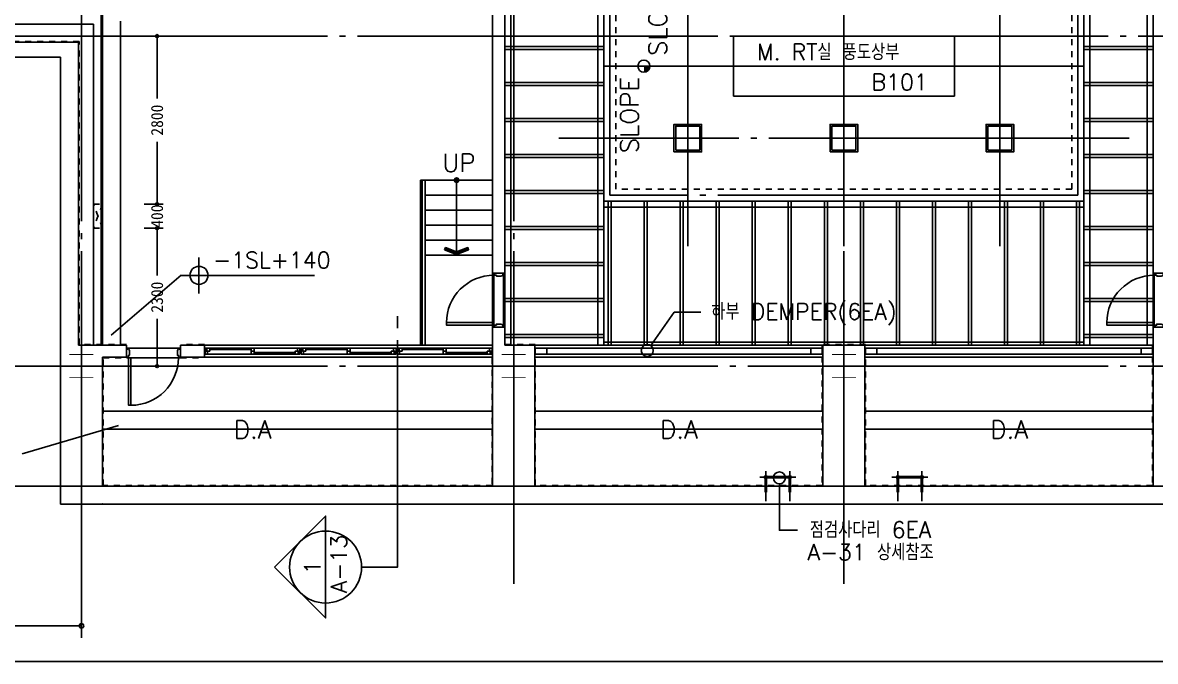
# Model space of a CAD drawing. Extents: x 0 to 81639, y 0 to 58722.
# Drawn here: x 17369 to 36236, y 25508 to 36153 of the extents above; entities that cross this region are included whole.
import ezdxf
from ezdxf.enums import TextEntityAlignment as Align

# ---------------------------------------------------------------- set-up
doc = ezdxf.new("R2010")
doc.units = 0
doc.header["$LTSCALE"] = 100
doc.linetypes.add('CENTER', pattern=[65, 60, -2, 1, -2])
doc.linetypes.add('HIDDEN', pattern=[2, 1, -1])
doc.layers.get('0').update_dxf_attribs({"linetype": 'CONTINUOUS'})
doc.layers.get('DEFPOINTS').update_dxf_attribs({"linetype": 'CONTINUOUS'})
for name, color, linetype in [('COL6', 3, 'CONTINUOUS'), ('COL7', 3, 'CONTINUOUS'), ('DOOR', 7, 'CONTINUOUS'), ('DW', 4, 'CONTINUOUS'), ('ELE', 7, 'CONTINUOUS'), ('FIN', 5, 'CONTINUOUS'), ('H', 6, 'CONTINUOUS'), ('HAT', 5, 'CONTINUOUS'), ('RXBLWL', 3, 'CONTINUOUS'), ('RXCEN', 10, 'CENTER'), ('RXDIM', 7, 'CONTINUOUS'), ('RXLEADER', 7, 'CONTINUOUS'), ('RXSYMBOL', 7, 'CONTINUOUS'), ('STAIR', 3, 'CONTINUOUS'), ('TEXT', 7, 'CONTINUOUS'), ('WINDOW', 7, 'CONTINUOUS')]:
    doc.layers.add(name, color=color, linetype=linetype)
doc.styles.add('SHB', font='simple', dxfattribs={"bigfont": 'KORbox'})
doc.styles.add('SIM', font='simple', dxfattribs={"bigfont": 'KORsimple'})
doc.styles.get("Standard").update_dxf_attribs({"font": 'DotumChe.ttf'})
doc.dimstyles.get("Standard").update_dxf_attribs({"dimscale": 100, "dimtxt": 2, "dimasz": 1, "dimexe": 1, "dimexo": 1, "dimgap": 1, "dimtad": 1, "dimdec": 0, "dimdsep": 46, "dimtxsty": 'Standard', "dimblk": 'SMALL', "dimcen": 0, "dimclrd": 256, "dimclre": 256, "dimclrt": 256, "dimadec": 0, "dimazin": 0, "dimtfac": 1, "dimtdec": 0, "dimtix": 1, "dimtofl": 0, "dimtmove": 0, "dimatfit": 0, "dimfxl": 0, "dimtolj": 1, "dimtzin": 0, "dimarcsym": 0})
doc.dimstyles.new('WDIM', dxfattribs={"dimscale": 100, "dimtxt": 3, "dimasz": 1.5, "dimexe": 2, "dimexo": 0, "dimgap": 1, "dimtad": 1, "dimdec": 0, "dimdsep": 46, "dimtxsty": 'Standard', "dimblk": 'SMALL', "dimcen": 0, "dimclrd": 256, "dimclre": 256, "dimclrt": 256, "dimadec": 0, "dimazin": 0, "dimtfac": 1, "dimtdec": 0, "dimtix": 1, "dimtofl": 0, "dimtmove": 0, "dimatfit": 0, "dimfxl": 0, "dimtolj": 1, "dimtzin": 0, "dimarcsym": 0})

# ---------------------------------------------------------------- blocks, each defined once
blk = doc.blocks.new('_Small')
at = {"color": 0, "linetype": 'ByBlock', "lineweight": -2}
blk.add_circle((0, 0), 0.25, dxfattribs=at)
blk = doc.blocks.new('*D30')
at = {"layer": 'DEFPOINTS', "color": 0, "linetype": 'Continuous'}
for p in [(14048, 26800), (18348, 26800), (14048, 26099)]:
    blk.add_point(p, dxfattribs=at)
at = {"layer": 'RXDIM', "linetype": 'Continuous', "lineweight": -2}
for p, q in [((14048, 26800), (14048, 25899)), ((18348, 26800), (18348, 25899)), ((18348, 26099), (14048, 26099))]:
    blk.add_line(p, q, dxfattribs=at)
at = {"layer": 'RXDIM', "linetype": 'Continuous', "lineweight": -2, "xscale": 150, "yscale": 150, "zscale": 150, "rotation": 180}
blk.add_blockref('_Small', (14048, 26099), dxfattribs=at)
at = {"layer": 'RXDIM', "linetype": 'Continuous', "lineweight": -2, "xscale": 150, "yscale": 150, "zscale": 150}
blk.add_blockref('_Small', (18348, 26099), dxfattribs=at)
at = {"layer": 'RXDIM', "linetype": 'Continuous', "insert": (16198, 26349), "char_height": 300, "attachment_point": 5}
blk.add_mtext('\\A1;4300', dxfattribs=at)
blk = doc.blocks.new('*D36')
at = {"layer": 'DEFPOINTS', "color": 0, "linetype": 'Continuous'}
for p in [(19290, 32728), (19608, 32728), (19290, 30428)]:
    blk.add_point(p, dxfattribs=at)
at = {"layer": 'RXDIM', "linetype": 'Continuous', "lineweight": -2}
for p, q in [((19390, 32728), (19708, 32728)), ((19608, 32728), (19608, 31939)), ((19608, 30428), (19608, 31217)), ((19390, 30428), (19708, 30428))]:
    blk.add_line(p, q, dxfattribs=at)
at = {"layer": 'RXDIM', "linetype": 'Continuous', "lineweight": -2, "xscale": 100, "yscale": 100, "zscale": 100}
for p, rotation in [((19608, 32728), 90), ((19608, 30428), 270)]:
    blk.add_blockref('_Small', p, dxfattribs=dict(at, rotation=rotation))
at = {"layer": 'RXDIM', "linetype": 'Continuous', "insert": (19608, 31578), "char_height": 200, "attachment_point": 5, "rotation": 90}
blk.add_mtext('\\A1;2300', dxfattribs=at)
blk = doc.blocks.new('*D37')
at = {"layer": 'DEFPOINTS', "color": 0, "linetype": 'Continuous'}
for p in [(19290, 35928), (19608, 35928), (19290, 33128)]:
    blk.add_point(p, dxfattribs=at)
at = {"layer": 'RXDIM', "linetype": 'Continuous', "lineweight": -2}
for p, q in [((19390, 35928), (19708, 35928)), ((19608, 35928), (19608, 34889)), ((19608, 33128), (19608, 34167)), ((19390, 33128), (19708, 33128))]:
    blk.add_line(p, q, dxfattribs=at)
at = {"layer": 'RXDIM', "linetype": 'Continuous', "lineweight": -2, "xscale": 100, "yscale": 100, "zscale": 100}
for p, rotation in [((19608, 35928), 90), ((19608, 33128), 270)]:
    blk.add_blockref('_Small', p, dxfattribs=dict(at, rotation=rotation))
at = {"layer": 'RXDIM', "linetype": 'Continuous', "insert": (19608, 34528), "char_height": 200, "attachment_point": 5, "rotation": 90}
blk.add_mtext('\\A1;2800', dxfattribs=at)
blk = doc.blocks.new('*D38')
at = {"layer": 'DEFPOINTS', "color": 0, "linetype": 'Continuous'}
for p in [(19290, 33128), (19608, 33128), (19290, 32728)]:
    blk.add_point(p, dxfattribs=at)
at = {"layer": 'RXDIM', "linetype": 'Continuous', "lineweight": -2}
for p, q in [((19608, 33128), (19608, 33228)), ((19390, 33128), (19708, 33128)), ((19390, 32728), (19708, 32728)), ((19608, 32728), (19608, 32628))]:
    blk.add_line(p, q, dxfattribs=at)
at = {"layer": 'RXDIM', "linetype": 'Continuous', "lineweight": -2, "xscale": 100, "yscale": 100, "zscale": 100}
for p, rotation in [((19608, 33128), 270), ((19608, 32728), 90)]:
    blk.add_blockref('_Small', p, dxfattribs=dict(at, rotation=rotation))
at = {"layer": 'RXDIM', "linetype": 'Continuous', "insert": (19608, 32928), "char_height": 200, "attachment_point": 5, "rotation": 90}
blk.add_mtext('\\A1;400', dxfattribs=at)
blk = doc.blocks.new('ARROWX')
blk.add_lwpolyline([(-0.2, -0.5), (-0.293, -0.463), (-0.108, 0), (-0.293, 0.463), (-0.2, 0.5), (0, 0)], close=True)
for points in [[(-0.2, 0.5), (-0.293, 0.463), (0, 0), (-0.108, 0)], [(0, 0), (-0.108, 0), (-0.2, -0.5), (-0.293, -0.463)]]:
    blk.add_solid(points)

msp = doc.modelspace()

# ---------------------------------------------------------------- hatches: boundary and pattern name
at = {"layer": 'HAT'}
h = msp.add_hatch(color=9, dxfattribs=at)
edge = h.paths.add_edge_path()
edge.add_line((27816.9, 35428.1), (27716.9, 35428.1))
edge.add_line((27716.9, 35428.1), (27716.9, 35328.1))
edge.add_arc((27716.9, 35428.1), 100, 270, 360)

# ---------------------------------------------------------------- linework, layer by layer
at = {"layer": 'COL6'}
for points in [[(18547.7, 30621.1, 14, 14, 0), (18147.7, 30621.1, 14, 14, 0)], [(18347.7, 30614.1, 14, 14, 0), (18347.7, 30242.1, 14, 14, 0)], [(25347.7, 30621.1, 14, 14, 0), (25747.7, 30621.1, 14, 14, 0)], [(25547.7, 30614.1, 14, 14, 0), (25547.7, 30242.1, 14, 14, 0)], [(31247.7, 30621.1, 14, 14, 0), (30847.7, 30621.1, 14, 14, 0)], [(31047.7, 30614.1, 14, 14, 0), (31047.7, 30242.1, 14, 14, 0)], [(18547.7, 30235.1, 14, 14, 0), (18147.7, 30235.1, 14, 14, 0)], [(25347.7, 30235.1, 14, 14, 0), (25747.7, 30235.1, 14, 14, 0)], [(31247.7, 30235.1, 14, 14, 0), (30847.7, 30235.1, 14, 14, 0)]]:
    msp.add_lwpolyline(points, format="xyseb", dxfattribs=at)
at = {"layer": 'COL7'}
for p, q in [((25197.7, 40778.1), (25197.7, 31978.1)), ((25397.7, 40078.1), (25397.7, 31978.1)), ((36197.7, 40078.1), (36197.7, 31978.1)), ((12297.7, 35828.1), (18297.7, 35828.1)), ((18297.7, 35828.1), (18297.7, 30778.1)), ((11597.7, 35578.1), (17997.7, 35578.1)), ((17997.7, 35578.1), (17997.7, 28128.1)), ((25197.7, 31978.1), (25397.7, 31978.1)), ((36197.7, 31978.1), (36397.7, 31978.1)), ((25197.7, 31078.1), (25197.7, 28428.1)), ((25197.7, 31078.1), (25397.7, 31078.1)), ((25397.7, 31078.1), (25397.7, 30778.1)), ((36197.7, 31078.1), (36397.7, 31078.1)), ((36197.7, 31078.1), (36197.7, 30778.1)), ((19097.7, 30778.1), (18297.7, 30778.1)), ((19097.7, 30578.1), (19097.7, 30778.1)), ((19997.7, 30578.1), (19997.7, 30778.1)), ((20397.7, 30778.1), (19997.7, 30778.1)), ((20397.7, 30778.1), (20397.7, 30578.1)), ((25897.7, 30778.1), (25397.7, 30778.1)), ((25897.7, 28428.1), (25897.7, 30778.1)), ((30697.7, 30778.1), (30697.7, 28428.1)), ((31397.7, 30778.1), (30697.7, 30778.1)), ((31397.7, 28428.1), (31397.7, 30778.1)), ((36197.7, 30778.1), (36197.7, 28428.1)), ((18697.7, 28428.1), (18697.7, 30578.1)), ((19097.7, 30578.1), (18697.7, 30578.1)), ((20397.7, 30578.1), (19997.7, 30578.1)), ((18697.7, 28428.1), (25197.7, 28428.1)), ((25897.7, 28428.1), (30697.7, 28428.1)), ((31397.7, 28428.1), (36197.7, 28428.1)), ((17997.7, 28128.1), (18697.7, 28128.1)), ((18697.7, 28128.1), (58197.7, 28128.1))]:
    msp.add_line(p, q, dxfattribs=at)
at = {"layer": 'COL7', "color": 4}
for p, q in [((29735.2, 28328.1), (29760.2, 28328.1)), ((30135.2, 28328.1), (30160.2, 28328.1)), ((31960.2, 28328.1), (31935.2, 28328.1)), ((32360.2, 28328.1), (32335.2, 28328.1))]:
    msp.add_line(p, q, dxfattribs=at)
at = {"layer": 'COL7'}
for points in [[(28247.7, 34028.1), (28647.7, 34028.1), (28647.7, 34428.1), (28247.7, 34428.1)], [(30847.7, 34028.1), (31247.7, 34028.1), (31247.7, 34428.1), (30847.7, 34428.1)], [(33447.7, 34028.1), (33847.7, 34028.1), (33847.7, 34428.1), (33447.7, 34428.1)]]:
    msp.add_lwpolyline(points, close=True, dxfattribs=at)
at = {"layer": 'COL7', "color": 4}
for points in [[(29735.2, 28556.5), (29735.2, 28328.1)], [(29760.2, 28328.1), (29760.2, 28556.5)], [(30126, 28590.6), (29769.3, 28590.6)], [(29769.3, 28565.6), (30126, 28565.6)], [(30135.2, 28556.5), (30135.2, 28328.1)], [(30160.2, 28328.1), (30160.2, 28556.5)], [(31935.2, 28328.1), (31935.2, 28556.5)], [(31960.2, 28556.5), (31960.2, 28328.1)], [(31969.3, 28590.6), (32326, 28590.6)], [(32326, 28565.6), (31969.3, 28565.6)], [(32335.2, 28328.1), (32335.2, 28556.5)], [(32360.2, 28556.5), (32360.2, 28328.1)]]:
    msp.add_lwpolyline(points, dxfattribs=at)
at = {"layer": 'COL7'}
for centre in [(29747.7, 28578.1), (30147.7, 28578.1), (31947.7, 28578.1), (32347.7, 28578.1)]:
    msp.add_circle(centre, 25, dxfattribs=at)
for p in [(36197.7, 30778.1), (18697.7, 28128.1)]:
    msp.add_point(p, dxfattribs=at)
at = {"layer": 'DOOR', "color": 6}
for p, q in [((25197.7, 31978.1), (25197.7, 31078.1)), ((25397.7, 31978.1), (25397.7, 31078.1)), ((36197.7, 31978.1), (36197.7, 31078.1))]:
    msp.add_line(p, q, dxfattribs=at)
at = {"layer": 'DOOR', "color": 8, "linetype": 'Continuous'}
for p, q in [((25217.7, 31153.1), (25217.7, 31943.1)), ((25377.7, 31113.1), (25377.7, 31943.1)), ((36217.7, 31153.1), (36217.7, 31943.1)), ((19132.7, 30726.1), (19962.7, 30726.1)), ((19172.7, 30566.1), (19962.7, 30566.1))]:
    msp.add_line(p, q, dxfattribs=at)
at = {"layer": 'DOOR', "color": 6, "linetype": 'Continuous'}
for points in [[(25241.7, 31968.1), (25217.7, 31968.1), (25217.7, 31943.1), (25260.7, 31943.1), (25260.7, 31928.1), (25334.7, 31928.1), (25377.7, 31943.1), (25377.7, 31968.1), (25353.7, 31968.1)], [(36241.7, 31968.1), (36217.7, 31968.1), (36217.7, 31943.1), (36260.7, 31943.1), (36260.7, 31928.1), (36334.7, 31928.1), (36377.7, 31943.1), (36377.7, 31968.1), (36353.7, 31968.1)], [(25241.7, 31088.1), (25217.7, 31088.1), (25217.7, 31113.1), (25260.7, 31113.1), (25260.7, 31128.1), (25334.7, 31128.1), (25377.7, 31113.1), (25377.7, 31088.1), (25353.7, 31088.1)], [(36241.7, 31088.1), (36217.7, 31088.1), (36217.7, 31113.1), (36260.7, 31113.1), (36260.7, 31128.1), (36334.7, 31128.1), (36377.7, 31113.1), (36377.7, 31088.1), (36353.7, 31088.1)], [(19107.7, 30590.1), (19107.7, 30566.1), (19132.7, 30566.1), (19132.7, 30609.1), (19147.7, 30609.1), (19147.7, 30683.1), (19132.7, 30726.1), (19107.7, 30726.1), (19107.7, 30702.1)], [(19987.7, 30590.1), (19987.7, 30566.1), (19962.7, 30566.1), (19962.7, 30609.1), (19947.7, 30609.1), (19947.7, 30683.1), (19962.7, 30726.1), (19987.7, 30726.1), (19987.7, 30702.1)]]:
    msp.add_lwpolyline(points, dxfattribs=at)
for points in [[(25217.7, 31113.1), (24427.7, 31113.1), (24427.7, 31153.1), (25217.7, 31153.1)], [(36217.7, 31113.1), (35427.7, 31113.1), (35427.7, 31153.1), (36217.7, 31153.1)], [(19132.7, 30566.1), (19132.7, 29776.1), (19172.7, 29776.1), (19172.7, 30566.1)]]:
    msp.add_lwpolyline(points, close=True, dxfattribs=at)
at = {"layer": 'DOOR', "color": 7, "linetype": 'Continuous'}
for centre, start, end in [((25217.7, 31153.1), 90, 180), ((36217.7, 31153.1), 90, 180), ((19172.7, 30566.1), 270, 0)]:
    msp.add_arc(centre, 790, start, end, dxfattribs=at)
at = {"layer": 'DW', "color": 4, "linetype": 'Continuous'}
for p, q in [((12297.7, 36128.1), (18547.7, 36128.1)), ((18547.7, 36128.1), (18547.7, 30778.1))]:
    msp.add_line(p, q, dxfattribs=at)
at = {"layer": 'ELE', "color": 9}
for p, q in [((25497.7, 30788.1), (25497.7, 40078.1)), ((26947.7, 40078.1), (26947.7, 30778.1)), ((27047.7, 40078.1), (27047.7, 30778.1)), ((35047.7, 40078.1), (35047.7, 30778.1)), ((35147.7, 40078.1), (35147.7, 30778.1)), ((36097.7, 40078.1), (36097.7, 30778.1)), ((35047.7, 33078.1), (27047.7, 33078.1)), ((27122.7, 30778.1), (27122.7, 33178.1)), ((27172.7, 30778.1), (27172.7, 33178.1)), ((27722.7, 30778.1), (27722.7, 33178.1)), ((27772.7, 30778.1), (27772.7, 33178.1)), ((28322.7, 30778.1), (28322.7, 33178.1)), ((28372.7, 30778.1), (28372.7, 33178.1)), ((28922.7, 30778.1), (28922.7, 33178.1)), ((28972.7, 30778.1), (28972.7, 33178.1)), ((29522.7, 30778.1), (29522.7, 33178.1)), ((29572.7, 30778.1), (29572.7, 33178.1)), ((30122.7, 30778.1), (30122.7, 33178.1)), ((30172.7, 30778.1), (30172.7, 33178.1)), ((30722.7, 30778.1), (30722.7, 33178.1)), ((30772.7, 30778.1), (30772.7, 33178.1)), ((31322.7, 30778.1), (31322.7, 33178.1)), ((31372.7, 30778.1), (31372.7, 33178.1)), ((31922.7, 30778.1), (31922.7, 33178.1)), ((31972.7, 30778.1), (31972.7, 33178.1)), ((32522.7, 30778.1), (32522.7, 33178.1)), ((32572.7, 30778.1), (32572.7, 33178.1)), ((33122.7, 30778.1), (33122.7, 33178.1)), ((33172.7, 30778.1), (33172.7, 33178.1)), ((33722.7, 30778.1), (33722.7, 33178.1)), ((33772.7, 30778.1), (33772.7, 33178.1)), ((34322.7, 30778.1), (34322.7, 33178.1)), ((34372.7, 30778.1), (34372.7, 33178.1)), ((34922.7, 30778.1), (34922.7, 33178.1)), ((34972.7, 30778.1), (34972.7, 33178.1)), ((35047.7, 30828.1), (27047.7, 30828.1))]:
    msp.add_line(p, q, dxfattribs=at)
at = {"layer": 'ELE', "color": 4}
for p, q in [((27047.7, 35428.1), (35047.7, 35428.1)), ((23997.7, 33528.1), (25197.7, 33528.1)), ((23997.7, 33528.1), (23997.7, 30778.1)), ((24022.7, 33528.1), (24022.7, 30778.1)), ((24072.7, 33528.1), (24072.7, 30778.1)), ((23997.7, 33278.1), (24022.7, 33278.1)), ((24072.7, 33278.1), (25197.7, 33278.1)), ((23997.7, 33028.1), (24022.7, 33028.1)), ((24072.7, 33028.1), (25197.7, 33028.1)), ((23997.7, 32778.1), (24022.7, 32778.1)), ((24072.7, 32778.1), (25197.7, 32778.1)), ((23997.7, 32528.1), (24022.7, 32528.1)), ((24072.7, 32528.1), (25197.7, 32528.1)), ((23997.7, 32278.1), (24022.7, 32278.1)), ((24072.7, 32278.1), (25197.7, 32278.1)), ((20397.7, 30778.1), (25187.7, 30778.1)), ((20397.7, 30578.1), (25187.7, 30578.1)), ((18707.7, 29678.1), (25187.7, 29678.1)), ((25897.7, 29678.1), (30697.7, 29678.1)), ((31397.7, 29678.1), (36197.7, 29678.1)), ((18707.7, 29378.1), (25187.7, 29378.1)), ((25897.7, 29378.1), (30697.7, 29378.1)), ((31397.7, 29378.1), (36197.7, 29378.1))]:
    msp.add_line(p, q, dxfattribs=at)
for points in [[(27047.7, 37678.1), (35047.7, 37678.1), (35047.7, 33178.1), (27047.7, 33178.1)], [(28217.7, 33998.1), (28677.7, 33998.1), (28677.7, 34458.1), (28217.7, 34458.1)], [(30817.7, 33998.1), (31277.7, 33998.1), (31277.7, 34458.1), (30817.7, 34458.1)], [(33417.7, 33998.1), (33877.7, 33998.1), (33877.7, 34458.1), (33417.7, 34458.1)]]:
    msp.add_lwpolyline(points, close=True, dxfattribs=at)
at = {"layer": 'ELE', "color": 4, "linetype": 'HIDDEN'}
msp.add_lwpolyline([(27247.7, 37478.1), (34847.7, 37478.1), (34847.7, 33378.1), (27247.7, 33378.1)], close=True, dxfattribs=at)
at = {"layer": 'ELE', "color": 4, "linetype": 'Continuous'}
msp.add_lwpolyline([(18997.7, 30788.1), (18997.7, 36178.1)], dxfattribs=at)
at = {"layer": 'ELE', "color": 2, "linetype": 'HIDDEN'}
msp.add_lwpolyline([(18547.7, 33128.1), (18697.7, 33128.1), (18547.7, 32728.1), (18697.7, 32728.1), (18547.7, 33128.1)], dxfattribs=at)
at = {"layer": 'FIN', "color": 7, "linetype": 'HIDDEN'}
for p, q in [((18707.7, 28438.1), (18707.7, 30568.1)), ((18707.7, 30568.1), (19097.7, 30568.1)), ((19997.7, 30568.1), (20397.7, 30568.1)), ((25187.7, 30568.1), (25187.7, 28438.1)), ((25187.7, 28438.1), (18707.7, 28438.1))]:
    msp.add_line(p, q, dxfattribs=at)
for points in [[(19097.7, 30788.1), (18307.7, 30788.1), (18307.7, 35838.1), (12307.7, 35838.1)], [(20397.7, 30788.1), (19997.7, 30788.1)], [(36197.7, 30788.1), (36187.7, 30788.1), (36187.7, 28438.1), (31407.7, 28438.1), (31407.7, 30788.1), (30687.7, 30788.1), (30687.7, 28438.1), (25907.7, 28438.1), (25907.7, 30788.1), (25397.7, 30788.1)]]:
    msp.add_lwpolyline(points, dxfattribs=at)
msp.add_point((18707.7, 30568.1), dxfattribs=at)
at = {"layer": 'H', "color": 6, "linetype": 'Continuous'}
msp.add_line((18677.7, 37258.1), (18677.7, 30778.1), dxfattribs=at)
at = {"layer": 'HAT', "color": 9}
for p, q in [((27047.7, 35753.1), (25397.7, 35753.1)), ((27047.7, 35703.1), (25397.7, 35703.1)), ((35047.7, 35753.1), (36197.7, 35753.1)), ((35047.7, 35703.1), (36197.7, 35703.1)), ((27047.7, 35153.1), (25397.7, 35153.1)), ((27047.7, 35103.1), (25397.7, 35103.1)), ((35047.7, 35153.1), (36197.7, 35153.1)), ((35047.7, 35103.1), (36197.7, 35103.1)), ((27047.7, 34553.1), (25397.7, 34553.1)), ((35047.7, 34553.1), (36197.7, 34553.1)), ((27047.7, 34503.1), (25397.7, 34503.1)), ((35047.7, 34503.1), (36197.7, 34503.1)), ((27047.7, 33953.1), (25397.7, 33953.1)), ((27047.7, 33903.1), (25397.7, 33903.1)), ((35047.7, 33953.1), (36197.7, 33953.1)), ((35047.7, 33903.1), (36197.7, 33903.1)), ((27047.7, 33353.1), (25397.7, 33353.1)), ((27047.7, 33303.1), (25397.7, 33303.1)), ((35047.7, 33353.1), (36197.7, 33353.1)), ((35047.7, 33303.1), (36197.7, 33303.1)), ((27047.7, 32753.1), (25397.7, 32753.1)), ((27047.7, 32703.1), (25397.7, 32703.1)), ((35047.7, 32753.1), (36197.7, 32753.1)), ((35047.7, 32703.1), (36197.7, 32703.1)), ((27047.7, 32153.1), (25397.7, 32153.1)), ((27047.7, 32103.1), (25397.7, 32103.1)), ((35047.7, 32153.1), (36197.7, 32153.1)), ((35047.7, 32103.1), (36197.7, 32103.1)), ((27047.7, 31553.1), (25397.7, 31553.1)), ((35047.7, 31553.1), (36197.7, 31553.1)), ((27047.7, 31503.1), (25397.7, 31503.1)), ((35047.7, 31503.1), (36197.7, 31503.1)), ((27047.7, 30953.1), (25397.7, 30953.1)), ((35047.7, 30953.1), (36197.7, 30953.1)), ((27047.7, 30903.1), (25397.7, 30903.1)), ((35047.7, 30903.1), (36197.7, 30903.1))]:
    msp.add_line(p, q, dxfattribs=at)
at = {"layer": 'RXBLWL', "color": 7, "linetype": 'Continuous'}
msp.add_line((18697.7, 37278.1), (18697.7, 30778.1), dxfattribs=at)
at = {"layer": 'RXCEN'}
for p, q in [((18347.7, 51845.3), (18347.7, 26800.2)), ((25547.7, 51845.3), (25547.7, 26800.2)), ((31047.7, 51845.3), (31047.7, 26800.2)), ((28447.7, 38428.1), (28447.7, 32428.1)), ((31047.7, 38428.1), (31047.7, 32428.1)), ((33647.7, 38428.1), (33647.7, 32428.1)), ((9947.7, 35928.1), (64447.7, 35928.1)), ((35797.7, 34228.1), (26297.7, 34228.1)), ((9947.7, 30428.1), (64447.7, 30428.1)), ((29647.7, 28578.1), (30247.7, 28578.1)), ((29747.7, 28678.1), (29747.7, 28177.5)), ((30147.7, 28678.1), (30147.7, 28177.5)), ((32447.7, 28578.1), (31847.7, 28578.1)), ((31947.7, 28678.1), (31947.7, 28177.5)), ((32347.7, 28678.1), (32347.7, 28177.5)), ((9947.7, 28428.1), (64447.7, 28428.1))]:
    msp.add_line(p, q, dxfattribs=at)
msp.add_lwpolyline([(27147.7, 37578.1), (34947.7, 37578.1), (34947.7, 33278.1), (27147.7, 33278.1)], close=True, dxfattribs=at)
at = {"layer": 'RXLEADER'}
msp.add_circle((27716.9, 35428.1), 100, dxfattribs=at)
at = {"layer": 'RXSYMBOL'}
for p, q in [((20009.4, 31943.9), (18845, 30942.9)), ((17362.8, 28967.2), (18966.8, 29440.4))]:
    msp.add_line(p, q, dxfattribs=at)
at = {"layer": 'STAIR', "color": 7}
msp.add_line((24597.7, 32287.8), (24597.7, 33528.1), dxfattribs=at)
at = {"layer": 'STAIR', "color": 2}
msp.add_lwpolyline([(24597.7, 33553.1, 50, 50, 1), (24597.7, 33503.1, 50, 50, 1)], format="xyseb", close=True, dxfattribs=at)
at = {"layer": 'TEXT'}
for points in [[(29207.3, 34928.1), (32888.1, 34928.1), (32888.1, 35928.1), (29207.3, 35928.1), (29207.3, 34928.1)], [(29207.3, 35428.1), (32888.1, 35428.1)], [(31047.7, 34928.1), (31047.7, 35428.1)], [(20306, 32241.4), (20306, 31641.4)], [(20006, 31941.4), (22232.2, 31941.4)], [(27830.3, 30771.6), (28221.9, 31327.7), (28666.1, 31327.7)], [(23614.6, 31258.5), (23614.6, 31058.5)], [(23614.6, 30858.5), (23614.6, 27079.6), (23014.6, 27079.6)], [(29973, 28465.6), (29973, 27691.6), (30277.5, 27691.6)], [(21566, 27079.6), (22414.6, 27928.1), (22414.6, 26231.1), (21566, 27079.6)], [(36889.9, 25507.8), (9010.5, 25507.8)]]:
    msp.add_lwpolyline(points, dxfattribs=at)
for centre, radius in [((20306, 31941.4), 150), ((27772.7, 30689.8), 100), ((29973, 28565.6), 100), ((22414.6, 27079.6), 600)]:
    msp.add_circle(centre, radius, dxfattribs=at)
for start, end in [(0, 90), (180, 270)]:
    msp.add_arc((20306, 31941.4), 150, start, end, dxfattribs=at)
at = {"layer": 'WINDOW', "color": 4, "linetype": 'Continuous'}
for p, q in [((25897.7, 30778.1), (30697.7, 30778.1)), ((31397.7, 30778.1), (36197.7, 30778.1)), ((31397.7, 30778.1), (36197.7, 30778.1)), ((21947.7, 30728.1), (20447.7, 30728.1)), ((21947.7, 30628.1), (20447.7, 30628.1)), ((23547.7, 30728.1), (22047.7, 30728.1)), ((23547.7, 30628.1), (22047.7, 30628.1)), ((25147.7, 30728.1), (23647.7, 30728.1)), ((25147.7, 30628.1), (23647.7, 30628.1)), ((25897.7, 30578.1), (30697.7, 30578.1)), ((26097.7, 30728.1), (30497.7, 30728.1)), ((26097.7, 30628.1), (30497.7, 30628.1)), ((31397.7, 30578.1), (36197.7, 30578.1)), ((31597.7, 30728.1), (35997.7, 30728.1)), ((31597.7, 30628.1), (35997.7, 30628.1))]:
    msp.add_line(p, q, dxfattribs=at)
at = {"layer": 'WINDOW', "color": 7, "linetype": 'Continuous'}
for p, q in [((21172.7, 30703.1), (20487.7, 30703.1)), ((21907.7, 30653.1), (21222.7, 30653.1)), ((22772.7, 30703.1), (22087.7, 30703.1)), ((23507.7, 30653.1), (22822.7, 30653.1)), ((24372.7, 30703.1), (23687.7, 30703.1)), ((25107.7, 30653.1), (24422.7, 30653.1))]:
    msp.add_line(p, q, dxfattribs=at)
at = {"layer": 'WINDOW', "color": 2, "linetype": 'Continuous'}
for points in [[(20447.7, 30728.1), (20407.7, 30728.1), (20407.7, 30628.1), (20447.7, 30628.1), (20447.7, 30678.1), (20427.7, 30678.1), (20427.7, 30728.1)], [(21947.7, 30628.1), (21987.7, 30628.1), (21987.7, 30728.1), (21947.7, 30728.1), (21947.7, 30678.1), (21967.7, 30678.1), (21967.7, 30628.1)], [(22047.7, 30728.1), (22007.7, 30728.1), (22007.7, 30628.1), (22047.7, 30628.1), (22047.7, 30678.1), (22027.7, 30678.1), (22027.7, 30728.1)], [(23547.7, 30628.1), (23587.7, 30628.1), (23587.7, 30728.1), (23547.7, 30728.1), (23547.7, 30678.1), (23567.7, 30678.1), (23567.7, 30628.1)], [(23647.7, 30728.1), (23607.7, 30728.1), (23607.7, 30628.1), (23647.7, 30628.1), (23647.7, 30678.1), (23627.7, 30678.1), (23627.7, 30728.1)], [(25147.7, 30628.1), (25187.7, 30628.1), (25187.7, 30728.1), (25147.7, 30728.1), (25147.7, 30678.1), (25167.7, 30678.1), (25167.7, 30628.1)]]:
    msp.add_lwpolyline(points, dxfattribs=at)
at = {"layer": 'WINDOW', "color": 6, "linetype": 'Continuous'}
for points in [[(20487.7, 30680.1), (20487.7, 30726.1), (20437.7, 30726.1), (20437.7, 30680.1)], [(21222.7, 30680.1), (21222.7, 30726.1), (21172.7, 30726.1), (21172.7, 30680.1)], [(21222.7, 30630.1), (21222.7, 30676.1), (21172.7, 30676.1), (21172.7, 30630.1)], [(21957.7, 30630.1), (21957.7, 30676.1), (21907.7, 30676.1), (21907.7, 30630.1)], [(22087.7, 30680.1), (22087.7, 30726.1), (22037.7, 30726.1), (22037.7, 30680.1)], [(22822.7, 30680.1), (22822.7, 30726.1), (22772.7, 30726.1), (22772.7, 30680.1)], [(22822.7, 30630.1), (22822.7, 30676.1), (22772.7, 30676.1), (22772.7, 30630.1)], [(23557.7, 30630.1), (23557.7, 30676.1), (23507.7, 30676.1), (23507.7, 30630.1)], [(23687.7, 30680.1), (23687.7, 30726.1), (23637.7, 30726.1), (23637.7, 30680.1)], [(24422.7, 30680.1), (24422.7, 30726.1), (24372.7, 30726.1), (24372.7, 30680.1)], [(24422.7, 30630.1), (24422.7, 30676.1), (24372.7, 30676.1), (24372.7, 30630.1)], [(25157.7, 30630.1), (25157.7, 30676.1), (25107.7, 30676.1), (25107.7, 30630.1)]]:
    msp.add_lwpolyline(points, close=True, dxfattribs=at)
at = {"layer": 'WINDOW', "color": 2, "linetype": 'Continuous'}
for points in [[(26097.7, 30628.1), (25907.7, 30628.1), (25907.7, 30728.1), (26097.7, 30728.1)], [(30497.7, 30628.1), (30687.7, 30628.1), (30687.7, 30728.1), (30497.7, 30728.1)], [(31597.7, 30628.1), (31407.7, 30628.1), (31407.7, 30728.1), (31597.7, 30728.1)], [(35997.7, 30628.1), (36187.7, 30628.1), (36187.7, 30728.1), (35997.7, 30728.1)]]:
    msp.add_lwpolyline(points, close=True, dxfattribs=at)

# ---------------------------------------------------------------- block references
at = {"layer": 'STAIR', "color": 2, "xscale": 400, "yscale": 400, "rotation": 270}
msp.add_blockref('ARROWX', (24597.7, 32287.8), dxfattribs=at)

# ---------------------------------------------------------------- texts
at = {"layer": 'STAIR', "color": 2, "style": 'SIM'}
for p in [(27946.9, 36234.2), (27475.8, 34612.3)]:
    msp.add_text('SLOPE', height=300, rotation=90, dxfattribs=at).set_placement(p, align=Align.MIDDLE_CENTER)
for s, p in [('UP', (24636.1, 33815.6)), ('D.A', (21202.2, 29369.8)), ('D.A', (28302.2, 29369.8)), ('D.A', (33802.2, 29369.8))]:
    msp.add_text(s, height=300, dxfattribs=at).set_placement(p, align=Align.MIDDLE_CENTER)
at = {"layer": 'TEXT', "style": 'SHB'}
for s, p in [('M. RT실 풍도상부', (29600.2, 35528.1)), ('B101', (31508.8, 35028.1)), ('-1SL+140', (20542.5, 32061.4)), ('하부 DEMPER(6EA)', (28838.8, 31202.7)), ('점검사다리 6EA', (30480.3, 27566.6)), ('A-31 상세참조', (30442.9, 27191.6))]:
    msp.add_text(s, height=270, dxfattribs=at).set_placement(p)
for s, p in [('A-13', (22770.9, 26643.9)), ('1', (22332.1, 26956.4))]:
    msp.add_text(s, height=270, rotation=90, dxfattribs=at).set_placement(p)

# ---------------------------------------------------------------- dimensions: what is measured, and where the dimension line sits
at = {"layer": 'RXDIM', "color": 9, "linetype": 'Continuous'}
for base, p1, p2, picture, middle in [((19608, 35928.1), (19289.8, 33128.1), (19289.8, 35928.1), '*D37', (19608, 34528.1)), ((19608, 33128.1), (19289.8, 32728.1), (19289.8, 33128.1), '*D38', (19608, 32928.1)), ((19608, 32728.1), (19289.8, 30428.1), (19289.8, 32728.1), '*D36', (19608, 31578.1))]:
    dim = msp.add_linear_dim(base=base, p1=p1, p2=p2, angle=90, dimstyle='Standard', dxfattribs=at)
    dim.commit()
    dim.dimension.update_dxf_attribs({"geometry": picture, "text_midpoint": middle, "text_rotation": 90})
dim = msp.add_linear_dim(base=(14047.7, 26099.1), p1=(18347.7, 26800.2), p2=(14047.7, 26800.2), dimstyle='WDIM', dxfattribs=at)
dim.commit()
dim.dimension.update_dxf_attribs({"geometry": '*D30', "text_midpoint": (16197.7, 26349.3)})

doc.saveas('drawing.dxf')
